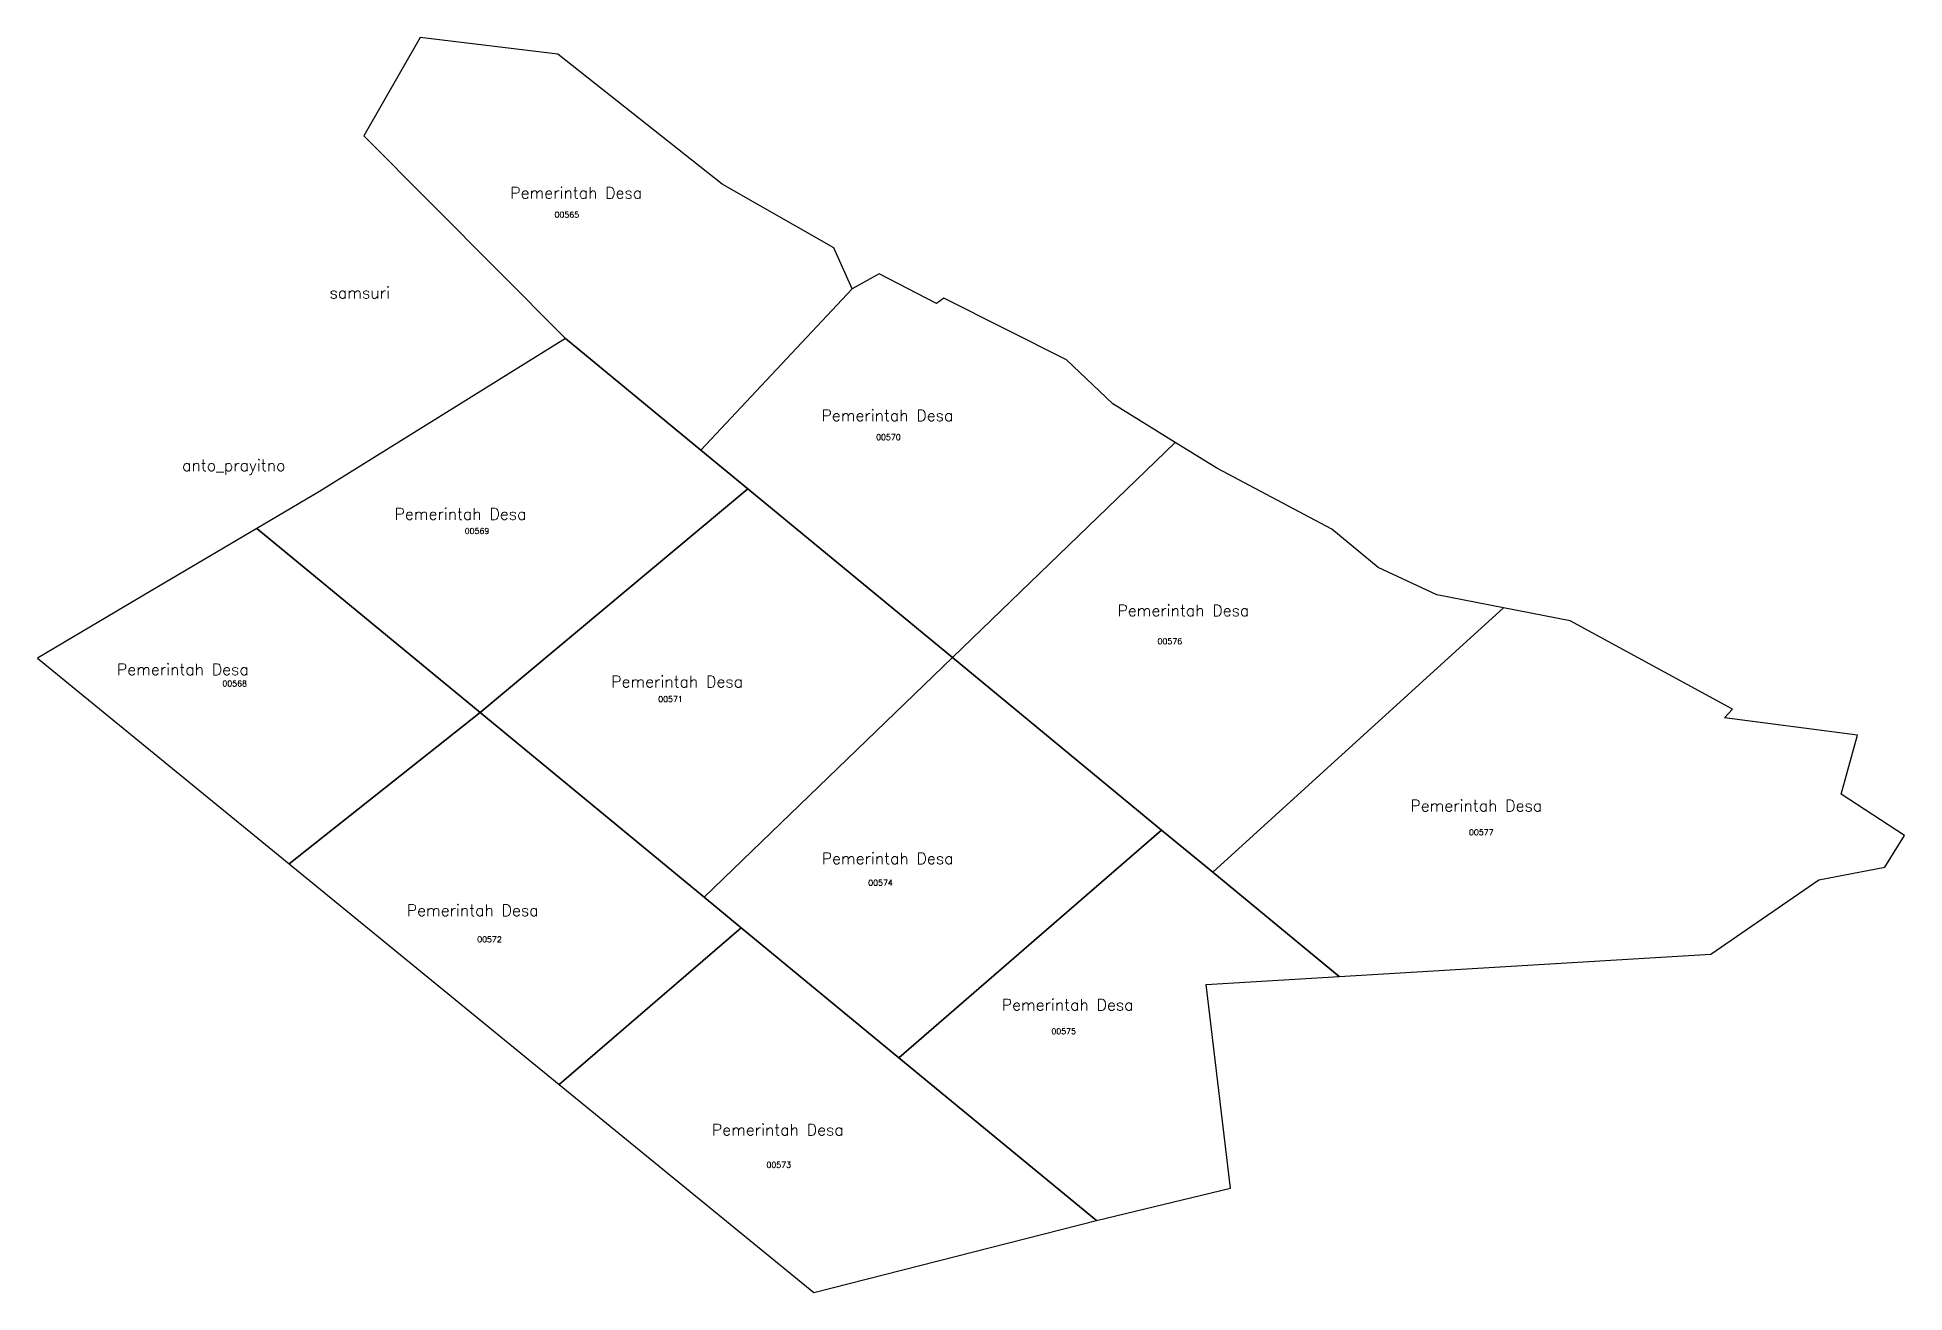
# Model space of a CAD drawing. Header units: inches. Extents: x 128393 to 132166, y 1067057 to 1070438.
# Drawn here: x 131352 to 132166, y 1067057 to 1067604 of the extents above; entities outside this region: 5.
import ezdxf
from ezdxf.enums import TextEntityAlignment as Align

# ---------------------------------------------------------------- set-up
doc = ezdxf.new("R2010")
doc.units = ezdxf.units.IN
for name, color, linetype in [('020100', 7, 'Continuous'), ('020300', 7, 'Continuous'), ('080201', 7, 'Continuous')]:
    doc.layers.add(name, color=color, linetype=linetype)
doc.styles.add('romans', font='romans.shx')

msp = doc.modelspace()

# ---------------------------------------------------------------- linework, layer by layer
at = {"layer": '020100'}
for points in [[(129177.36, 1070254.4), (129183.84, 1070256.63), (129195.31, 1070244.66), (129224.82, 1070254.87), (129192.63, 1070261.83), (129127.67, 1070437.5), (129121.35, 1070378.85), (129119.18, 1070358.73), (129121.2, 1070292.82), (129129.61, 1070287.87), (129135.86, 1070264.78), (129146.46, 1070253.58), (129171.69, 1070258.44), (129177.36, 1070254.4)], [(128454.71, 1070266.78), (128395.25, 1070258.18), (128393.18, 1070130.85), (128467.06, 1070106.81), (128454.71, 1070266.78)], [(131582.37, 1067472.54), (131641.38, 1067423.91), (131707.25, 1067494.29), (131699.35, 1067512.09), (131650.66, 1067539.87), (131579.09, 1067596.52), (131519.05, 1067603.8), (131494.52, 1067560.87), (131582.37, 1067472.54)], [(131848.02, 1067427.34), (131820.87, 1067444.07), (131800.74, 1067463.31), (131747.23, 1067490.18), (131744.08, 1067487.91), (131719.02, 1067500.78), (131707.25, 1067494.29), (131641.38, 1067423.91), (131661.76, 1067407.12), (131750.98, 1067333.6), (131848.02, 1067427.34)], [(131641.38, 1067423.91), (131582.37, 1067472.54), (131475.2, 1067405.98), (131447.84, 1067389.82), (131545.2, 1067309.6), (131661.76, 1067407.12), (131641.38, 1067423.91)], [(131991.11, 1067355.28), (131962.04, 1067360.95), (131936.56, 1067372.81), (131916.35, 1067389.53), (131866.16, 1067416.15), (131848.02, 1067427.34), (131750.98, 1067333.6), (131842.17, 1067258.46), (131864.52, 1067240.04), (131991.11, 1067355.28)], [(131642.84, 1067229.15), (131750.98, 1067333.6), (131661.76, 1067407.12), (131545.2, 1067309.6), (131642.84, 1067229.15)], [(131545.2, 1067309.6), (131447.84, 1067389.82), (131401.79, 1067362.62), (131352.19, 1067333.31), (131461.96, 1067243.67), (131545.2, 1067309.6)], [(131919.58, 1067194.67), (132081.51, 1067204.45), (132128.61, 1067236.73), (132157.39, 1067242.21), (132165.98, 1067256.04), (132138.26, 1067274.14), (132145.4, 1067299.8), (132087.47, 1067307.28), (132090.91, 1067311.12), (132020.17, 1067349.61), (131991.11, 1067355.28), (131864.52, 1067240.04), (131919.58, 1067194.67)], [(131750.98, 1067333.6), (131642.84, 1067229.15), (131658.93, 1067215.89), (131727.7, 1067159.22), (131842.17, 1067258.46), (131750.98, 1067333.6)], [(131461.96, 1067243.67), (131579.63, 1067147.58), (131658.93, 1067215.89), (131642.84, 1067229.15), (131545.2, 1067309.6), (131461.96, 1067243.67)], [(131919.58, 1067194.67), (131864.52, 1067240.04), (131842.17, 1067258.46), (131727.7, 1067159.22), (131813.77, 1067088.3), (131872.17, 1067102.5), (131861.51, 1067191.16), (131919.58, 1067194.67)], [(131727.7, 1067159.22), (131658.93, 1067215.89), (131579.63, 1067147.58), (131690.65, 1067056.92), (131813.77, 1067088.3), (131727.7, 1067159.22)]]:
    msp.add_lwpolyline(points, dxfattribs=at)
at = {"layer": '020300'}
msp.add_lwpolyline([(129195.31, 1070244.66), (129224.82, 1070254.87)], dxfattribs=at)

# ---------------------------------------------------------------- texts
at = {"style": 'romans'}
for s, p in [('Pemerintah Desa', (131587.05, 1067533.54)), ('samsuri', (131492.7, 1067490.05)), ('Pemerintah Desa', (131722.66, 1067436.58)), ('anto_prayitno', (131437.8, 1067414.85)), ('Pemerintah Desa', (131536.6, 1067393.66)), ('Pemerintah Desa', (131851.64, 1067351.58)), ('Pemerintah Desa', (131415.6, 1067325.93)), ('Pemerintah Desa', (131631.01, 1067320.62)), ('Pemerintah Desa', (131979.29, 1067266.57)), ('Pemerintah Desa', (131722.74, 1067243.57)), ('Pemerintah Desa', (131541.91, 1067220.99)), ('Pemerintah Desa', (131801.2, 1067179.82)), ('Pemerintah Desa', (131674.88, 1067125.37))]:
    msp.add_text(s, height=5, dxfattribs=at).set_placement(p, align=Align.CENTER)
at = {"layer": '080201', "style": 'romans'}
for s, p in [('00566', (129133.44, 1070363.88)), ('00567', (128420.97, 1070183.39)), ('00565', (131582.95, 1067525.28)), ('00570', (131723.08, 1067428.37)), ('00569', (131543.79, 1067387.5)), ('00576', (131845.75, 1067339.44)), ('00568', (131438.19, 1067321.03)), ('00571', (131628.13, 1067314.24)), ('00577', (131981.47, 1067256.23)), ('00574', (131719.64, 1067234.23)), ('00572', (131549.22, 1067209.58)), ('00575', (131799.46, 1067169.51)), ('00573', (131675.3, 1067111.34))]:
    msp.add_text(s, height=2.5, dxfattribs=at).set_placement(p, align=Align.CENTER)

doc.saveas('drawing.dxf')
